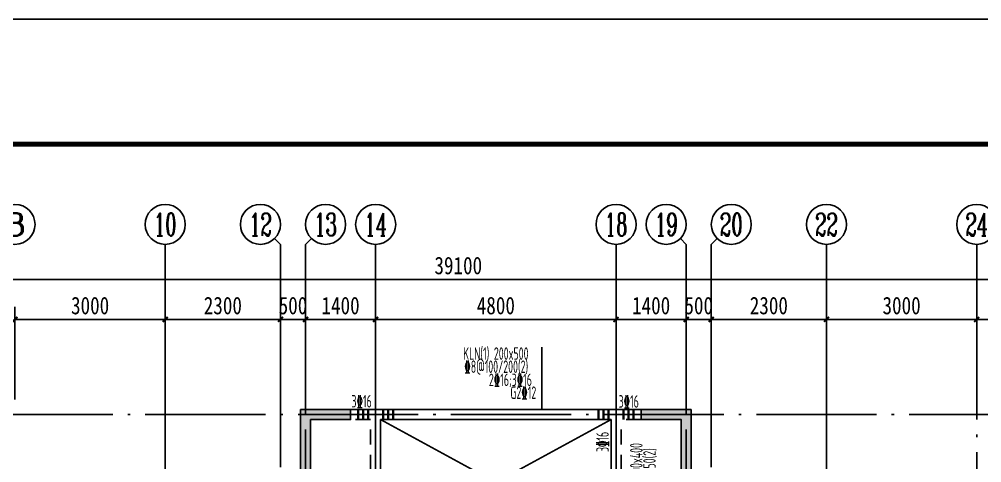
# Model space of a CAD drawing. Extents: x -144902 to 588294, y -160863 to 65494.
# Drawn here: x 333592 to 352807, y -9709 to -845 of the extents above; entities that cross this region are included whole.
import ezdxf
from ezdxf.enums import TextEntityAlignment as Align

# ---------------------------------------------------------------- set-up
doc = ezdxf.new("R2010")
doc.units = 0
doc.header["$LTSCALE"] = 100
doc.linetypes.add('3', pattern=[5, 3, -2])
doc.linetypes.add('ACAD_ISO04W100', pattern=[30.5, 24, -3, 0.5, -3])
doc.layers.get('0').update_dxf_attribs({"linetype": 'CONTINUOUS'})
doc.layers.get('Defpoints').update_dxf_attribs({"linetype": 'CONTINUOUS'})
for name, color, linetype in [('1508', 2, 'CONTINUOUS'), ('AXIS', 3, 'CONTINUOUS'), ('AXIS_TEXT', 7, 'CONTINUOUS'), ('DOTE', 253, 'ACAD_ISO04W100'), ('HATCH', 254, 'CONTINUOUS'), ('HIDE_BEAMDIMLOCAL', 7, 'CONTINUOUS'), ('HIDE_BEAMDIMMASS', 2, 'CONTINUOUS'), ('S_BEAMDIMLOCAL', 7, 'CONTINUOUS'), ('S_BEAMDIMMASS', 2, 'CONTINUOUS'), ('tk', 7, 'CONTINUOUS'), ('梁', 4, 'CONTINUOUS'), ('梁虚线', 134, '3'), ('次梁箍筋', 1, 'CONTINUOUS'), ('砼墙', 3, 'CONTINUOUS'), ('零厚板', 7, 'CONTINUOUS')]:
    doc.layers.add(name, color=color, linetype=linetype)
doc.styles.add('_HZTXT', font='complex.shx', dxfattribs={"width": 0.7, "bigfont": 'tssdchn.shx'})
doc.styles.add('COMPLEX', font='COMPLEX')
doc.styles.add('DIM_FONT', font='SIMHEI.TTF', dxfattribs={"width": 0.8})
doc.styles.get("Standard").update_dxf_attribs({"font": 'tssdeng.shx', "width": 0.7, "bigfont": 'tssdchn.shx'})
doc.dimstyles.new('_TCH_ARCH&&100', dxfattribs={"dimtxt": 350, "dimasz": 100, "dimexe": 250, "dimexo": 300, "dimgap": 100, "dimtad": 1, "dimdec": 0, "dimzin": 0, "dimdsep": 46, "dimtxsty": 'DIM_FONT', "dimblk": 'ARCHTICK', "dimcen": 0.09, "dimclrt": 7, "dimazin": 2, "dimtfac": 1, "dimtdec": 0, "dimtix": 1, "dimtmove": 2, "dimatfit": 3, "dimfxl": 1, "dimtolj": 1, "dimtzin": 0, "dimarcsym": 0})

# ---------------------------------------------------------------- blocks, each defined once
blk = doc.blocks.new('A1tk')
at = {"layer": 'tk', "color": 5}
blk.add_lwpolyline([(0, 0), (0, 59400), (84100, 59400), (84100, 0)], close=True, dxfattribs=at)
at = {"layer": 'tk', "const_width": 100}
blk.add_lwpolyline([(2500, 1000), (83100, 1000), (83100, 58400), (2500, 58400)], close=True, dxfattribs=at)
blk = doc.blocks.new('_ArchTick')
at = {"color": 0, "linetype": 'ByBlock', "const_width": 0.4}
blk.add_lwpolyline([(-0.5, -0.5), (0.5, 0.5)], dxfattribs=at)
blk = doc.blocks.new('*D1670')
at = {"layer": 'AXIS', "color": 0, "lineweight": -2}
for p, q in [((33961, 22375), (33961, 24228)), ((38361, 22375), (38361, 24228)), ((33961, 23978), (38361, 23978))]:
    blk.add_line(p, q, dxfattribs=at)
at = {"layer": 'Defpoints', "color": 0}
for p in [(38361, 23978), (33961, 22075), (38361, 22075)]:
    blk.add_point(p, dxfattribs=at)
at = {"layer": 'AXIS', "color": 0, "lineweight": -2, "xscale": 100, "yscale": 100, "zscale": 100, "rotation": 180}
blk.add_blockref('_ArchTick', (33961, 23978), dxfattribs=at)
at = {"layer": 'AXIS', "color": 0, "lineweight": -2, "xscale": 100, "yscale": 100, "zscale": 100}
blk.add_blockref('_ArchTick', (38361, 23978), dxfattribs=at)
at = {"layer": 'AXIS', "color": 7, "insert": (36161, 24253), "char_height": 350, "attachment_point": 5, "style": 'DIM_FONT'}
blk.add_mtext('\\A1;4400', dxfattribs=at)
blk = doc.blocks.new('*D1671')
at = {"layer": 'AXIS', "color": 0, "lineweight": -2}
for p, q in [((30961, 22375), (30961, 24228)), ((33961, 22375), (33961, 24228)), ((30961, 23978), (33961, 23978))]:
    blk.add_line(p, q, dxfattribs=at)
at = {"layer": 'Defpoints', "color": 0}
for p in [(33961, 23978), (30961, 22075), (33961, 22075)]:
    blk.add_point(p, dxfattribs=at)
at = {"layer": 'AXIS', "color": 0, "lineweight": -2, "xscale": 100, "yscale": 100, "zscale": 100, "rotation": 180}
blk.add_blockref('_ArchTick', (30961, 23978), dxfattribs=at)
at = {"layer": 'AXIS', "color": 0, "lineweight": -2, "xscale": 100, "yscale": 100, "zscale": 100}
blk.add_blockref('_ArchTick', (33961, 23978), dxfattribs=at)
at = {"layer": 'AXIS', "color": 7, "insert": (32461, 24253), "char_height": 350, "attachment_point": 5, "style": 'DIM_FONT'}
blk.add_mtext('\\A1;3000', dxfattribs=at)
blk = doc.blocks.new('*D1672')
at = {"layer": 'AXIS', "color": 0, "lineweight": -2}
for p, q in [((28661, 22375), (28661, 24228)), ((30961, 22375), (30961, 24228)), ((28661, 23978), (30961, 23978))]:
    blk.add_line(p, q, dxfattribs=at)
at = {"layer": 'Defpoints', "color": 0}
for p in [(30961, 23978), (28661, 22075), (30961, 22075)]:
    blk.add_point(p, dxfattribs=at)
at = {"layer": 'AXIS', "color": 0, "lineweight": -2, "xscale": 100, "yscale": 100, "zscale": 100, "rotation": 180}
blk.add_blockref('_ArchTick', (28661, 23978), dxfattribs=at)
at = {"layer": 'AXIS', "color": 0, "lineweight": -2, "xscale": 100, "yscale": 100, "zscale": 100}
blk.add_blockref('_ArchTick', (30961, 23978), dxfattribs=at)
at = {"layer": 'AXIS', "color": 7, "insert": (29811, 24253), "char_height": 350, "attachment_point": 5, "style": 'DIM_FONT'}
blk.add_mtext('\\A1;2300', dxfattribs=at)
blk = doc.blocks.new('*D1673')
at = {"layer": 'AXIS', "color": 0, "lineweight": -2}
for p, q in [((28161, 22375), (28161, 24228)), ((28661, 22375), (28661, 24228)), ((28161, 23978), (28061, 23978)), ((28161, 23978), (28661, 23978)), ((28661, 23978), (28761, 23978))]:
    blk.add_line(p, q, dxfattribs=at)
at = {"layer": 'Defpoints', "color": 0}
for p in [(28661, 23978), (28161, 22075), (28661, 22075)]:
    blk.add_point(p, dxfattribs=at)
at = {"layer": 'AXIS', "color": 0, "lineweight": -2, "xscale": 100, "yscale": 100, "zscale": 100}
blk.add_blockref('_ArchTick', (28161, 23978), dxfattribs=at)
at = {"layer": 'AXIS', "color": 0, "lineweight": -2, "xscale": 100, "yscale": 100, "zscale": 100, "rotation": 180}
blk.add_blockref('_ArchTick', (28661, 23978), dxfattribs=at)
at = {"layer": 'AXIS', "color": 7, "insert": (28411, 24253), "char_height": 350, "attachment_point": 5, "style": 'DIM_FONT'}
blk.add_mtext('\\A1;500', dxfattribs=at)
blk = doc.blocks.new('*D1674')
at = {"layer": 'AXIS', "color": 0, "lineweight": -2}
for p, q in [((26761, 22375), (26761, 24228)), ((28161, 22375), (28161, 24228)), ((26761, 23978), (28161, 23978))]:
    blk.add_line(p, q, dxfattribs=at)
at = {"layer": 'Defpoints', "color": 0}
for p in [(28161, 23978), (26761, 22075), (28161, 22075)]:
    blk.add_point(p, dxfattribs=at)
at = {"layer": 'AXIS', "color": 0, "lineweight": -2, "xscale": 100, "yscale": 100, "zscale": 100, "rotation": 180}
blk.add_blockref('_ArchTick', (26761, 23978), dxfattribs=at)
at = {"layer": 'AXIS', "color": 0, "lineweight": -2, "xscale": 100, "yscale": 100, "zscale": 100}
blk.add_blockref('_ArchTick', (28161, 23978), dxfattribs=at)
at = {"layer": 'AXIS', "color": 7, "insert": (27461, 24253), "char_height": 350, "attachment_point": 5, "style": 'DIM_FONT'}
blk.add_mtext('\\A1;1400', dxfattribs=at)
blk = doc.blocks.new('*D1675')
at = {"layer": 'AXIS', "color": 0, "lineweight": -2}
for p, q in [((21961, 22375), (21961, 24228)), ((26761, 22375), (26761, 24228)), ((21961, 23978), (26761, 23978))]:
    blk.add_line(p, q, dxfattribs=at)
at = {"layer": 'Defpoints', "color": 0}
for p in [(26761, 23978), (21961, 22075), (26761, 22075)]:
    blk.add_point(p, dxfattribs=at)
at = {"layer": 'AXIS', "color": 0, "lineweight": -2, "xscale": 100, "yscale": 100, "zscale": 100, "rotation": 180}
blk.add_blockref('_ArchTick', (21961, 23978), dxfattribs=at)
at = {"layer": 'AXIS', "color": 0, "lineweight": -2, "xscale": 100, "yscale": 100, "zscale": 100}
blk.add_blockref('_ArchTick', (26761, 23978), dxfattribs=at)
at = {"layer": 'AXIS', "color": 7, "insert": (24361, 24253), "char_height": 350, "attachment_point": 5, "style": 'DIM_FONT'}
blk.add_mtext('\\A1;4800', dxfattribs=at)
blk = doc.blocks.new('*D1676')
at = {"layer": 'AXIS', "color": 0, "lineweight": -2}
for p, q in [((20561, 22375), (20561, 24228)), ((21961, 22375), (21961, 24228)), ((20561, 23978), (21961, 23978))]:
    blk.add_line(p, q, dxfattribs=at)
at = {"layer": 'Defpoints', "color": 0}
for p in [(21961, 23978), (20561, 22075), (21961, 22075)]:
    blk.add_point(p, dxfattribs=at)
at = {"layer": 'AXIS', "color": 0, "lineweight": -2, "xscale": 100, "yscale": 100, "zscale": 100, "rotation": 180}
blk.add_blockref('_ArchTick', (20561, 23978), dxfattribs=at)
at = {"layer": 'AXIS', "color": 0, "lineweight": -2, "xscale": 100, "yscale": 100, "zscale": 100}
blk.add_blockref('_ArchTick', (21961, 23978), dxfattribs=at)
at = {"layer": 'AXIS', "color": 7, "insert": (21261, 24253), "char_height": 350, "attachment_point": 5, "style": 'DIM_FONT'}
blk.add_mtext('\\A1;1400', dxfattribs=at)
blk = doc.blocks.new('*D1677')
at = {"layer": 'AXIS', "color": 0, "lineweight": -2}
for p, q in [((20061, 22375), (20061, 24228)), ((20561, 22375), (20561, 24228)), ((20061, 23978), (19961, 23978)), ((20061, 23978), (20561, 23978)), ((20561, 23978), (20661, 23978))]:
    blk.add_line(p, q, dxfattribs=at)
at = {"layer": 'Defpoints', "color": 0}
for p in [(20561, 23978), (20061, 22075), (20561, 22075)]:
    blk.add_point(p, dxfattribs=at)
at = {"layer": 'AXIS', "color": 0, "lineweight": -2, "xscale": 100, "yscale": 100, "zscale": 100}
blk.add_blockref('_ArchTick', (20061, 23978), dxfattribs=at)
at = {"layer": 'AXIS', "color": 0, "lineweight": -2, "xscale": 100, "yscale": 100, "zscale": 100, "rotation": 180}
blk.add_blockref('_ArchTick', (20561, 23978), dxfattribs=at)
at = {"layer": 'AXIS', "color": 7, "insert": (20311, 24253), "char_height": 350, "attachment_point": 5, "style": 'DIM_FONT'}
blk.add_mtext('\\A1;500', dxfattribs=at)
blk = doc.blocks.new('*D1678')
at = {"layer": 'AXIS', "color": 0, "lineweight": -2}
for p, q in [((17761, 22375), (17761, 24228)), ((20061, 22375), (20061, 24228)), ((17761, 23978), (20061, 23978))]:
    blk.add_line(p, q, dxfattribs=at)
at = {"layer": 'Defpoints', "color": 0}
for p in [(20061, 23978), (17761, 22075), (20061, 22075)]:
    blk.add_point(p, dxfattribs=at)
at = {"layer": 'AXIS', "color": 0, "lineweight": -2, "xscale": 100, "yscale": 100, "zscale": 100, "rotation": 180}
blk.add_blockref('_ArchTick', (17761, 23978), dxfattribs=at)
at = {"layer": 'AXIS', "color": 0, "lineweight": -2, "xscale": 100, "yscale": 100, "zscale": 100}
blk.add_blockref('_ArchTick', (20061, 23978), dxfattribs=at)
at = {"layer": 'AXIS', "color": 7, "insert": (18911, 24253), "char_height": 350, "attachment_point": 5, "style": 'DIM_FONT'}
blk.add_mtext('\\A1;2300', dxfattribs=at)
blk = doc.blocks.new('*D1679')
at = {"layer": 'AXIS', "color": 0, "lineweight": -2}
for p, q in [((14761, 22375), (14761, 24228)), ((17761, 22375), (17761, 24228)), ((14761, 23978), (17761, 23978))]:
    blk.add_line(p, q, dxfattribs=at)
at = {"layer": 'Defpoints', "color": 0}
for p in [(17761, 23978), (14761, 22075), (17761, 22075)]:
    blk.add_point(p, dxfattribs=at)
at = {"layer": 'AXIS', "color": 0, "lineweight": -2, "xscale": 100, "yscale": 100, "zscale": 100, "rotation": 180}
blk.add_blockref('_ArchTick', (14761, 23978), dxfattribs=at)
at = {"layer": 'AXIS', "color": 0, "lineweight": -2, "xscale": 100, "yscale": 100, "zscale": 100}
blk.add_blockref('_ArchTick', (17761, 23978), dxfattribs=at)
at = {"layer": 'AXIS', "color": 7, "insert": (16261, 24253), "char_height": 350, "attachment_point": 5, "style": 'DIM_FONT'}
blk.add_mtext('\\A1;3000', dxfattribs=at)
blk = doc.blocks.new('*D1686')
at = {"layer": 'AXIS', "color": 0, "lineweight": -2}
for p, q in [((4061, 22375), (4061, 25028)), ((43161, 22375), (43161, 25028)), ((4061, 24778), (43161, 24778))]:
    blk.add_line(p, q, dxfattribs=at)
at = {"layer": 'Defpoints', "color": 0}
for p in [(43161, 24778), (4061, 22075), (43161, 22075)]:
    blk.add_point(p, dxfattribs=at)
at = {"layer": 'AXIS', "color": 0, "lineweight": -2, "xscale": 100, "yscale": 100, "zscale": 100, "rotation": 180}
blk.add_blockref('_ArchTick', (4061, 24778), dxfattribs=at)
at = {"layer": 'AXIS', "color": 0, "lineweight": -2, "xscale": 100, "yscale": 100, "zscale": 100}
blk.add_blockref('_ArchTick', (43161, 24778), dxfattribs=at)
at = {"layer": 'AXIS', "color": 7, "insert": (23611, 25053), "char_height": 350, "attachment_point": 5, "style": 'DIM_FONT'}
blk.add_mtext('\\A1;39100', dxfattribs=at)
blk = doc.blocks.new('_AXISO')
blk.add_circle((0, 0), 0.5)
at = {"layer": 'AXIS_TEXT', "style": 'COMPLEX', "width": 1.041667}
blk.add_attdef('A', text='', height=0.56, dxfattribs=at).set_placement((-0.25, -0.28), (0.25, -0.28), align=Align.FIT)
blk = doc.blocks.new('2012122621245179')
at = {"layer": 'HATCH'}
for points in [[(20661.4, 21975), (20661.4, 19075), (19961.4, 19075), (19961.4, 19475), (20461.4, 19475), (20461.4, 22175), (21461.4, 22175), (21461.4, 21975)], [(28261.4, 22175), (28261.4, 19475), (28761.4, 19475), (28761.4, 19075), (28061.4, 19075), (28061.4, 21975), (27261.4, 21975), (27261.4, 22175)]]:
    blk.add_hatch(color=256, dxfattribs=at).paths.add_polyline_path(points)
at = {"layer": 'AXIS'}
for p, q in [((19944.2, 25594.8, 0), (20061.4, 25477.6, 0)), ((20678.5, 25594.8, 0), (20561.4, 25477.6, 0)), ((28044.2, 25594.8, 0), (28161.4, 25477.6, 0)), ((28778.5, 25594.8, 0), (28661.4, 25477.6, 0)), ((17761.4, 22075, 0), (17761.4, 25477.6, 0)), ((20061.4, 22075, 0), (20061.4, 25477.6, 0)), ((20561.4, 22075, 0), (20561.4, 25477.6, 0)), ((21961.4, 22075, 0), (21961.4, 25477.6, 0)), ((26761.4, 22075, 0), (26761.4, 25477.6, 0)), ((28161.4, 22075, 0), (28161.4, 25477.6, 0)), ((28661.4, 22075, 0), (28661.4, 25477.6, 0)), ((30961.4, 22075, 0), (30961.4, 25477.6, 0)), ((33961.4, 22075, 0), (33961.4, 25477.6, 0))]:
    blk.add_line(p, q, dxfattribs=at)
at = {"layer": 'DOTE'}
for p, q in [((17761.4, 14875, 0), (17761.4, 23075, 0)), ((20061.4, 11875, 0), (20061.4, 23075, 0)), ((20561.4, 19375, 0), (20561.4, 23075, 0)), ((21961.4, 14875, 0), (21961.4, 23075, 0)), ((26761.4, 14875, 0), (26761.4, 23075, 0)), ((28161.4, 19375, 0), (28161.4, 23075, 0)), ((28661.4, 11875, 0), (28661.4, 23075, 0)), ((30961.4, 14875, 0), (30961.4, 23075, 0)), ((33961.4, 3675, 0), (33961.4, 23075, 0)), ((44161.4, 22075, 0), (3061.4, 22075, 0))]:
    blk.add_line(p, q, dxfattribs=at)
at = {"layer": '梁'}
for p, q in [((21961.4, 22175), (21461.4, 22175)), ((26761.4, 22175), (21961.4, 22175)), ((27261.4, 22175), (26761.4, 22175)), ((22061.4, 19475), (22061.4, 21975)), ((26661.4, 21975), (22061.4, 21975)), ((26661.4, 19475), (26661.4, 21975))]:
    blk.add_line(p, q, dxfattribs=at)
at = {"layer": '梁虚线'}
for p, q in [((21861.4, 21975), (21461.4, 21975)), ((21861.4, 19475), (21861.4, 21975)), ((26861.4, 19475), (26861.4, 21975)), ((27261.4, 21975), (26861.4, 21975))]:
    blk.add_line(p, q, dxfattribs=at)
at = {"layer": '砼墙'}
for points in [[(20661.4, 21975), (20661.4, 19075), (19961.4, 19075), (19961.4, 19475), (20461.4, 19475), (20461.4, 22175), (21461.4, 22175), (21461.4, 21975)], [(28261.4, 22175), (28261.4, 19475), (28761.4, 19475), (28761.4, 19075), (28061.4, 19075), (28061.4, 21975), (27261.4, 21975), (27261.4, 22175)]]:
    blk.add_lwpolyline(points, close=True, dxfattribs=at)
at = {"layer": '零厚板'}
for p, q in [((26661.4, 21975), (22061.4, 19475)), ((22061.4, 21975), (26661.4, 19475))]:
    blk.add_line(p, q, dxfattribs=at)
at = {"layer": 'AXIS'}
ref = blk.add_blockref('_AXISO', (14761.4, 25877.6, 0), dxfattribs=dict(at, xscale=800, yscale=800, zscale=800))
ref.add_attrib('A', '8', dxfattribs={"layer": 'AXIS_TEXT', "height": 452.5, "style": '_HZTXT', "width": 1.5}).set_placement((14535.1, 25651.4, 0), (14987.6, 25651.4, 0), align=Align.FIT)
ref = blk.add_blockref('_AXISO', (17761.4, 25877.6, 0), dxfattribs=dict(at, xscale=800, yscale=800, zscale=800))
ref.add_attrib('A', '10', dxfattribs={"layer": 'AXIS_TEXT', "height": 452.55, "style": '_HZTXT', "width": 0.724138}).set_placement((17535.1, 25651.4, 0), (17987.6, 25651.4, 0), align=Align.FIT)
ref = blk.add_blockref('_AXISO', (19661.4, 25877.6, 0), dxfattribs=dict(at, xscale=800, yscale=800, zscale=800))
ref.add_attrib('A', '12', dxfattribs={"layer": 'AXIS_TEXT', "height": 452.55, "style": '_HZTXT', "width": 0.724138}).set_placement((19435.1, 25651.4, 0), (19887.6, 25651.4, 0), align=Align.FIT)
ref = blk.add_blockref('_AXISO', (20961.4, 25877.6, 0), dxfattribs=dict(at, xscale=800, yscale=800, zscale=800))
ref.add_attrib('A', '13', dxfattribs={"layer": 'AXIS_TEXT', "height": 452.55, "style": '_HZTXT', "width": 0.724138}).set_placement((20735.1, 25651.4, 0), (21187.6, 25651.4, 0), align=Align.FIT)
ref = blk.add_blockref('_AXISO', (21961.4, 25877.6, 0), dxfattribs=dict(at, xscale=800, yscale=800, zscale=800))
ref.add_attrib('A', '14', dxfattribs={"layer": 'AXIS_TEXT', "height": 452.55, "style": '_HZTXT', "width": 0.677419}).set_placement((21735.1, 25651.4, 0), (22187.6, 25651.4, 0), align=Align.FIT)
ref = blk.add_blockref('_AXISO', (26761.4, 25877.6, 0), dxfattribs=dict(at, xscale=800, yscale=800, zscale=800))
ref.add_attrib('A', '18', dxfattribs={"layer": 'AXIS_TEXT', "height": 452.55, "style": '_HZTXT', "width": 0.724138}).set_placement((26535.1, 25651.4, 0), (26987.6, 25651.4, 0), align=Align.FIT)
ref = blk.add_blockref('_AXISO', (27761.4, 25877.6, 0), dxfattribs=dict(at, xscale=800, yscale=800, zscale=800))
ref.add_attrib('A', '19', dxfattribs={"layer": 'AXIS_TEXT', "height": 452.55, "style": '_HZTXT', "width": 0.724138}).set_placement((27535.1, 25651.4, 0), (27987.6, 25651.4, 0), align=Align.FIT)
ref = blk.add_blockref('_AXISO', (29061.4, 25877.6, 0), dxfattribs=dict(at, xscale=800, yscale=800, zscale=800))
ref.add_attrib('A', '20', dxfattribs={"layer": 'AXIS_TEXT', "height": 452.55, "style": '_HZTXT', "width": 0.617647}).set_placement((28835.1, 25651.4, 0), (29287.6, 25651.4, 0), align=Align.FIT)
ref = blk.add_blockref('_AXISO', (30961.4, 25877.6, 0), dxfattribs=dict(at, xscale=800, yscale=800, zscale=800))
ref.add_attrib('A', '22', dxfattribs={"layer": 'AXIS_TEXT', "height": 452.55, "style": '_HZTXT', "width": 0.617647}).set_placement((30735.1, 25651.4, 0), (31187.6, 25651.4, 0), align=Align.FIT)
ref = blk.add_blockref('_AXISO', (33961.4, 25877.6, 0), dxfattribs=dict(at, xscale=800, yscale=800, zscale=800))
ref.add_attrib('A', '24', dxfattribs={"layer": 'AXIS_TEXT', "height": 452.55, "style": '_HZTXT', "width": 0.583333}).set_placement((33735.1, 25651.4, 0), (34187.6, 25651.4, 0), align=Align.FIT)
for p1, p2, distance, picture, middle in [((4061.4, 22075, 0), (43161.4, 22075, 0), 2702.6, '*D1686', (23611.4, 25052.6, 0)), ((14761.4, 22075, 0), (17761.4, 22075, 0), 1902.6, '*D1679', (16261.4, 24252.6, 0)), ((17761.4, 22075, 0), (20061.4, 22075, 0), 1902.6, '*D1678', (18911.4, 24252.6, 0)), ((20061.4, 22075, 0), (20561.4, 22075, 0), 1902.6, '*D1677', (20311.4, 24252.6, 0)), ((20561.4, 22075, 0), (21961.4, 22075, 0), 1902.6, '*D1676', (21261.4, 24252.6, 0)), ((21961.4, 22075, 0), (26761.4, 22075, 0), 1902.6, '*D1675', (24361.4, 24252.6, 0)), ((26761.4, 22075, 0), (28161.4, 22075, 0), 1902.6, '*D1674', (27461.4, 24252.6, 0)), ((28161.4, 22075, 0), (28661.4, 22075, 0), 1902.6, '*D1673', (28411.4, 24252.6, 0)), ((28661.4, 22075, 0), (30961.4, 22075, 0), 1902.6, '*D1672', (29811.4, 24252.6, 0)), ((30961.4, 22075, 0), (33961.4, 22075, 0), 1902.6, '*D1671', (32461.4, 24252.6, 0)), ((33961.4, 22075, 0), (38361.4, 22075, 0), 1902.6, '*D1670', (36161.4, 24252.6, 0))]:
    dim = blk.add_aligned_dim(p1=p1, p2=p2, distance=distance, dimstyle='_TCH_ARCH&&100', dxfattribs=at)
    dim.commit()
    dim.dimension.update_dxf_attribs({"geometry": picture, "text_midpoint": middle})

msp = doc.modelspace()

# ---------------------------------------------------------------- linework, layer by layer
at = {"layer": 'S_BEAMDIMMASS'}
msp.add_line((344027.806, -7401.404), (344027.806, -8647.406), dxfattribs=at)
at = {"layer": '次梁箍筋', "const_width": 44.9}
for points in [[(340357.374, -8647.406), (340357.374, -8847.406)], [(340457.374, -8647.406), (340457.374, -8847.406)], [(340557.374, -8647.406), (340557.374, -8847.406)], [(340857.374, -8647.406), (340857.374, -8847.406)], [(340957.374, -8647.406), (340957.374, -8847.406)], [(341057.374, -8647.406), (341057.374, -8847.406)], [(345157.374, -8647.406), (345157.374, -8847.406)], [(345257.374, -8647.406), (345257.374, -8847.406)], [(345357.374, -8647.406), (345357.374, -8847.406)], [(345657.374, -8647.406), (345657.374, -8847.406)], [(345757.374, -8647.406), (345757.374, -8847.406)], [(345857.374, -8647.406), (345857.374, -8847.406)]]:
    msp.add_lwpolyline(points, dxfattribs=at)

# ---------------------------------------------------------------- block references
at = {"layer": '1508', "rotation": 270}
msp.add_blockref('A1tk', (314530.384, -844.592), dxfattribs=at)
at = {"layer": 'AXIS'}
msp.add_blockref('2012122621245179', (318746.016, -30822.406), dxfattribs=at)

# ---------------------------------------------------------------- texts
at = {"layer": 'HIDE_BEAMDIMLOCAL', "width": 0.6}
msp.add_text('3%%13216 ', height=250, rotation=90, dxfattribs=at).set_placement((345362.765, -9494.392))
at = {"layer": 'HIDE_BEAMDIMMASS', "width": 0.6}
for s, p in [('KL13(1) 200x400', (346036.071, -10672.681)), ('%%1328@100/150(2)', (346298.571, -10672.681))]:
    msp.add_text(s, height=250, rotation=90, dxfattribs=at).set_placement(p)
at = {"layer": 'S_BEAMDIMLOCAL', "width": 0.6}
for p in [(340225.336, -8605.342), (345557.946, -8608.769)]:
    msp.add_text('3%%13216', height=250, dxfattribs=at).set_placement(p)
at = {"layer": 'S_BEAMDIMMASS', "width": 0.6}
for s, p in [('KLN(1) 200x500', (342454.138, -7651.404)), ('%%1328@100/200(2)', (342477.806, -7913.904)), ('2%%13216;3%%13216', (342968.19, -8176.404)), ('G2%%13212', (343396.369, -8432.425))]:
    msp.add_text(s, height=250, dxfattribs=at).set_placement(p)

doc.saveas('drawing.dxf')
